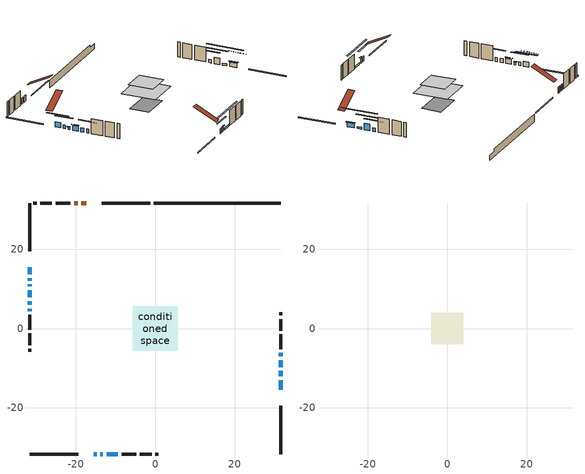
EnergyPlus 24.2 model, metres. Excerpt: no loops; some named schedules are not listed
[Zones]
conditioned space
 floor adiabatic (AdiabaticFloorConstruction): -5.64,-5.64 -5.64,5.64 5.64,5.64 5.64,-5.64 z3.2
 floor foundation (Slab1 construction): -4.84,-3.16 -4.84,3.16 4.84,3.16 4.84,-3.16 z-1.68
 wall outside (RimJoist1 construction): -1.27,31.67 -13.5,31.67 / -31.67,-31.67 -19.44,-31.67 / -31.67,31.67 -31.67,19.44 / 31.67,-31.67 31.67,-19.44 z0.76:1.06
 wall outside (AdiabaticWallConstruction 1): -17.46,31.67 -18.64,31.67 / -19.57,31.67 -20.5,31.67 z0.76:2.79
 wall outside (AdiabaticWallConstruction): 31.67,-15.47 31.67,-13.03 z0.76:2.13; -31.67,15.47 -31.67,13.64 / -15.47,-31.67 -14.81,-31.67 / -13.88,-31.67 -13.22,-31.67 / -31.67,9.69 -31.67,7.86 z0.76:2.39; 31.67,-12.11 31.67,-10.68 / -12.29,-31.67 -9.44,-31.67 z0.76:1.37; -31.67,12.72 -31.67,12.05 / -31.67,6.93 -31.67,5.94 / -31.67,5.01 -31.67,4.35 z0.76:1.98; -31.67,11.13 -31.67,10.61 z0.76:1.52; 31.67,-9.75 31.67,-7.97 z0.76:2.84; 31.67,-7.05 31.67,-6.13 z0.76:1.83
 wall outside (Wall1 construction): -21.43,31.67 -25.12,31.67 / -8.51,-31.67 -4.82,-31.67 / -31.67,3.42 -31.67,-0.28 / 31.67,-5.2 31.67,-1.51 z0.76:5.64
 wall outside (Wall2 construction): -26.05,31.67 -29.02,31.67 / -3.89,-31.67 -0.92,-31.67 / -31.67,-1.21 -31.67,-4.17 / 31.67,-0.58 31.67,2.39 z0.76:5.64
 wall outside (Wall3 construction): -29.95,31.67 -30.74,31.67 / 0,-31.67 0.79,-31.67 / -31.67,-5.1 -31.67,-5.89 / 31.67,3.32 31.67,4.11 z0.76:5.64
 wall foundation (FoundationWall1 construction): -0.34,31.67,-1.68 -0.34,31.67,0.76 28.47,31.67,0.76 28.47,31.67,-0.05 31.67,31.67,-0.05 31.67,31.67,-1.68
 window (WindowConstruction): 31.67,-15.47 31.67,-13.03 z0.76:2.13
 window (WindowConstruction 7): -31.67,15.47 -31.67,13.64 z0.76:2.38
 window (WindowConstruction 8): -15.47,-31.67 -14.81,-31.67 z0.76:2.38
 window (WindowConstruction 9): -13.88,-31.67 -13.22,-31.67 z0.76:2.38
 window (WindowConstruction 11): 31.67,-12.1 31.67,-10.68 z0.76:1.37
 window (WindowConstruction 12): -12.29,-31.67 -9.44,-31.67 z0.76:1.37
 window (WindowConstruction 1): -31.67,12.71 -31.67,12.05 z0.76:1.98
 window (WindowConstruction 2): -31.67,11.12 -31.67,10.62 z0.76:1.52
 window (WindowConstruction 3): -31.67,9.69 -31.67,7.86 z0.76:2.38
 window (WindowConstruction 10): -31.67,6.93 -31.67,5.94 z0.76:1.98
 window (WindowConstruction 4): 31.67,-9.75 31.67,-7.98 z0.76:2.84
 window (WindowConstruction 5): 31.67,-7.05 31.67,-6.13 z0.76:1.83
 window (WindowConstruction 6): -31.67,5.01 -31.67,4.35 z0.76:1.98
 door (Door): -17.46,31.67 -18.64,31.67 z0.76:2.79
 door (Door 1): -19.57,31.67 -20.5,31.67 z0.76:2.79
 ceiling adiabatic (AdiabaticFloorConstruction): 5.64,-5.64 5.64,5.64 -5.64,5.64 -5.64,-5.64 z3.2
attic - vented
 floor to conditioned space (Floor1 construction Reversed): -3.99,-3.99 -3.99,3.99 3.99,3.99 3.99,-3.99 z5.64
 roof outside (Roof1 construction): -16.53,31.67,5.64 -16.53,24.13,9.41 -14.42,24.13,9.41 -14.42,31.67,5.64; -16.4,-31.67,5.64 -16.4,-24.13,9.41 -18.51,-24.13,9.41 -18.51,-31.67,5.64; -31.67,16.4,5.64 -24.13,16.4,9.41 -24.13,18.51,9.41 -31.67,18.51,5.64; 31.67,-16.4,5.64 24.13,-16.4,9.41 24.13,-18.51,9.41 31.67,-18.51,5.64
shading: 31.67,-12.74 31.67,-15.77 31.97,-15.77 31.97,-12.74 z2.43; -31.67,11 -31.67,18.11 -32.08,18.11 -32.08,11 z5.02; -12.17,-31.67 -18.11,-31.67 -18.11,-32.08 -12.17,-32.08 z5.02; -13.02,-31.67 -14.08,-31.67 -14.08,-32.08 -13.02,-32.08 z2.59; 31.67,-5.3 31.67,-17.48 32.08,-17.48 32.08,-5.3 z6.75; -4.06,-31.67 -17.67,-31.67 -17.67,-32.08 -4.06,-32.08 z6.75; -31.67,9.41 -31.67,15.35 -32.08,15.35 -32.08,9.41 z4.62; -31.67,10.41 -31.67,11.33 -32.08,11.33 -32.08,10.41 z1.72; -31.67,7.56 -31.67,9.99 -31.97,9.99 -31.97,7.56 z2.68; 31.67,-5.34 31.67,-12.39 32.08,-12.39 32.08,-5.34 z5.48; 31.67,-3.49 31.67,-9.69 32.08,-9.69 32.08,-3.49 z4.47; -31.67,1.71 -31.67,7.65 -32.08,7.65 -32.08,1.71 z4.62
[Building]
Building 1: Terrain=Suburbs
[Site:Location]
Quebec Intl AP_QC: Latitude {deg}=46.8; Longitude {deg}=-71.38; Time Zone {hr}=-5; Elevation {m}=74; Keep Site Location Information=Yes
[Site:GroundTemperature:Shallow]
0.0108218, -2.24938, -2.43038, -1.3578, 2.94801, 7.23376, 10.9493, 13.303, 13.5029, 11.5886, 7.96783, 3.81355
[Site:WaterMainsTemperature]
Calculation Method=Schedule; Temperature Schedule=mains temperature schedule
[Material] Roughness=Rough; Thermal Absorptance=0.9
Name | Thickness {m} | Conductivity {W/m-K} | Density {kg/m3} | Specific Heat {J/kg-K} | Solar Absorptance | Visible Absorptance
asphalt or fiberglass shingles | 0.00635 | 0.162714 | 1121.4 | 1465.45 | 0.4 | 0.4
ceiling loosefill ins | 0.169333 | 0.0480833 | 16.02 | 1046.75 | 0.7 | 0.7
ceiling stud and cavity | 0.1397 | 0.117016 | 65.682 | 1177.47 | 0.7 | 0.7
concrete 4.0 in. | 0.1016 | 1.803125 | 2242.8 | 837.4 | 0.7 | 0.7
concrete 8.0 in. | 0.2032 | 1.803125 | 2242.8 | 837.4 | 0.7 | 0.7
door material | 0.04445 | 0.053851 | 512.64 | 1214.23 | 0.7 | 0.7
exterior vertical ins | 0.0533782 | 0.029427 | 32.04 | 1214.23 | 0.7 | 0.7
floor covering | 0.0127 | 0.0433444 | 54.468 | 1339.84 | 0.6 | 0.6
floor rigid ins; wall rigid ins 1 | 0.512978 | 0.029427 | 32.04 | 1214.23 | 0.7 | 0.7
floor stud and cavity | 0.1397 | 1.75129 | 37.0049 | 1207.88 | 0.7 | 0.7
furniture material conditioned space 1 | 0.1524 | 0.115458 | 640.8 | 1214.23 | 0.6 | 0.6
gypsum board | 0.0127 | 0.160291 | 801 | 837.4 | 0.6 | 0.6
gypsum board 1 | 0.0127 | 0.160291 | 801 | 837.4 | 0.7 | 0.7
osb sheathing 0.5 in. | 0.0127 | 0.115458 | 512.64 | 1214.23 | 0.7 | 0.7
osb sheathing 0.75 in. | 0.01905 | 0.115458 | 512.64 | 1214.23 | 0.7 | 0.7
osb sheathing 2.0 in. | 0.0508 | 0.115458 | 512.64 | 1214.23 | 0.7 | 0.7
rim joist rigid ins; wall rigid ins | 0.051816 | 0.029427 | 32.04 | 1214.23 | 0.7 | 0.7
rim joist stud and cavity | 0.0508 | 0.0359466 | 125.044 | 1163.47 | 0.6 | 0.6
wall stud and cavity | 0.1397 | 0.146112 | 139.0536 | 1170.24 | 0.7 | 0.7
wall stud and cavity 1 | 0.1397 | 0.145576 | 139.0536 | 1170.24 | 0.7 | 0.7
wall stud and cavity 2 | 0.1397 | 0.198846 | 139.0536 | 1170.24 | 0.7 | 0.7
wall stud and cavity 3 | 0.0889 | 0.380278 | 52.3479 | 1209.89 | 0.7 | 0.7
wall stud and cavity 4 | 0.0889 | 0.391764 | 83.0341 | 1211.67 | 0.7 | 0.7
wood siding | 0.0254 | 0.102417 | 544.68 | 1172.36 | 0.4 | 0.4
wood siding 1; wood siding 2; wood siding 3 | 0.0254 | 0.102417 | 544.68 | 1172.36 | 0.7 | 0.7
[WindowMaterial:SimpleGlazingSystem]
Name | U-Factor {W/m2-K} | Solar Heat Gain Coefficient
WindowMaterial | 2.78676 | 0.61
WindowMaterial 1 | 2.77484 | 0.54
WindowMaterial 2 | 2.74702 | 0.58
WindowMaterial 3 | 2.79301 | 0.65
WindowMaterial 4 | 2.82821 | 0.59
WindowMaterial 5 | 2.77995 | 0.57
WindowMaterial 6 | 2.77825 | 0.55
WindowMaterial 7 | 3.81675 | 0.68
WindowMaterial 8 | 2.77257 | 0.51
WindowMaterial 9 | 2.77541 | 0.54
[Construction]
AdiabaticFloorConstruction: floor stud and cavity, floor rigid ins, osb sheathing 0.75 in., floor covering
AdiabaticWallConstruction: wood siding 2, wall rigid ins 1, wall stud and cavity 3, gypsum board
AdiabaticWallConstruction 1: wood siding 3, wall rigid ins 1, wall stud and cavity 3, gypsum board
Door; Door 1: door material
Floor1 construction Reversed: gypsum board, ceiling stud and cavity, ceiling loosefill ins
FoundationWall1 construction: concrete 8.0 in., gypsum board 1
furniture construction conditioned space 1: furniture material conditioned space 1
PartitionWallConstruction: gypsum board, wall stud and cavity 4, gypsum board
RimJoist1 construction: wood siding 1, rim joist rigid ins, osb sheathing 2.0 in., rim joist stud and cavity
Roof1 construction: asphalt or fiberglass shingles
Slab1 construction: concrete 4.0 in.
Wall1 construction: wood siding, wall rigid ins, osb sheathing 0.5 in., wall stud and cavity, gypsum board
Wall2 construction: wood siding, wall rigid ins, osb sheathing 0.5 in., wall stud and cavity 1, gypsum board
Wall3 construction: wood siding, wall rigid ins, osb sheathing 0.5 in., wall stud and cavity 2, gypsum board
WindowConstruction: WindowMaterial
WindowConstruction 1; WindowConstruction 6: WindowMaterial 1
WindowConstruction 10: WindowMaterial 7
WindowConstruction 11: WindowMaterial 8
WindowConstruction 12: WindowMaterial 9
WindowConstruction 2: WindowMaterial 2
WindowConstruction 3; WindowConstruction 7: WindowMaterial 3
WindowConstruction 4: WindowMaterial 4
WindowConstruction 5: WindowMaterial 5
WindowConstruction 8; WindowConstruction 9: WindowMaterial 6
[Zone] Multiplier=1; Part of Total Floor Area=Yes
Name | Volume {m3}
attic - vented | 37.7961
conditioned space | 510.6
[Space]
Name | Zone | Volume {m3}
attic - vented 1 | attic - vented | 37.7961
conditioned space 1 | conditioned space | 510.6
[ZoneInfiltration:EffectiveLeakageArea]
infil attic - vented 1: Zone or Space=attic - vented 1; Schedule=Always On Discrete; Effective Air Leakage Area {cm2}=2347.94; Stack Coefficient=0.000262217; Wind Coefficient=1.09408e-05
[ZoneMixing]
whole house fan mix: Zone or Space=attic - vented; Schedule=Always On Continuous; Design Flow Rate Calculation Method=Flow/Zone; Design Flow Rate {m3/s}=0; Source Zone or Space=conditioned space
[SurfaceProperty:ExposedFoundationPerimeter]
Slab1: Exposed Perimeter Calculation Method=TotalExposedPerimeter; Total Exposed Perimeter {m}=32.005
[InternalMass] Zone or ZoneList=conditioned space; Space or SpaceList=conditioned space 1
Name | Construction | Surface Area {m2}
furniture mass conditioned space 1 | furniture construction conditioned space 1 | 75.368
partition wall mass | PartitionWallConstruction | 188.42
[Lights]
interior lighting: Zone or ZoneList or Space or SpaceList=conditioned space 1; Schedule=interior lighting schedule; Design Level Calculation Method=LightingLevel; Lighting Level {W}=343.2; Return Air Fraction=0; Fraction Radiant=0.6; Fraction Visible=0.2; Fraction Replaceable=1
[People]
occupants: Zone or ZoneList or Space or SpaceList=conditioned space 1; Number of People Schedule=occupants schedule; Number of People Calculation Method=People; Number of People=3; Fraction Radiant=0.314171; Sensible Heat Fraction=0.56303; Activity Level Schedule=occupants activity schedule; Carbon Dioxide Generation Rate {m3/s-W}=0; Enable ASHRAE 55 Comfort Warnings=No; Mean Radiant Temperature Calculation Type=EnclosureAveraged
[ElectricEquipment] Zone or ZoneList or Space or SpaceList=conditioned space 1; Design Level Calculation Method=EquipmentLevel
Name | Schedule | Design Level {W} | Fraction Latent | Fraction Radiant | Fraction Lost
clothes dryer | clothes dryer schedule | 140.772 | 0.015 | 0.081 | 0.85
clothes washer | clothes washer schedule | 32.1985 | 0.03 | 0.162 | 0.7
cooking range | cooking range schedule | 215.147 | 0.08 | 0.432 | 0.2
dishwasher | dishwasher schedule | 66.8632 | 0.3 | 0.18 | 0.4
fridge | fridge schedule | 72.9452 | 0 | 0.6 | 0
mech vent house fan | mech vent house fan schedule | 19.9167 | 0 | 0 | 0.5
mech vent house fan cfis | mech vent house fan cfis schedule | 0 | 0 | 0 | 0
mech vent range fan 0 | mech vent range fan 0 schedule | 57 | 0 | 0 | 1
misc plug loads | misc plug loads schedule | 494.7 | 0.045 | 0.513 | 0.1
whole house fan | Always On Discrete | 0 | 0 | 0 | 1
[OtherEquipment] Zone or ZoneList or Space or SpaceList=conditioned space 1; Design Level Calculation Method=EquipmentLevel
Name | Fuel Type | Schedule | Design Level {W} | Fraction Latent | Fraction Radiant | Fraction Lost
clothes dryer 1 | Electricity | clothes dryer schedule | 0 | 0.015 | 0.081 | 0.85
cooking range 1 | Electricity | cooking range schedule | 0 | 0.08 | 0.432 | 0.2
general water use latent | None | general water use schedule | 62.594 | 1 | 0 | 0
general water use sensible | None | general water use schedule | -61.6891 | 0 | 0.6 | 0
mech vent house fan latent load | None | Always On Discrete | 0 | 1 | 0 | 0
mech vent house fan sensible load | None | Always On Discrete | 0 | 0 | 0 | 0
water heater energy adjustment1 | Electricity | Always On Discrete | 0.01 | 0 | 0 | 1
[ZoneInfiltration:DesignFlowRate] Zone or ZoneList or Space or SpaceList=conditioned space 1; Schedule=Always On Discrete; Design Flow Rate Calculation Method=Flow/Zone; Design Flow Rate {m3/s}=0
infil flow; natural vent flow; whole house fan flow
[AvailabilityManager:Scheduled]
air source heat pump airloop Availability Manager: Schedule=Always On Discrete
[Foundation:Kiva]
Foundation Kiva 1: Initial Indoor Air Temperature {C}=18; Wall Height Above Grade {m}=0.759988; Wall Depth Below Slab {m}=0.2032; Custom Block Material Name 1=exterior vertical ins; Custom Block Depth 1 {m}=2.43998; Custom Block X Position 1 {m}=0.2159; Custom Block Z Position 1 {m}=0
[Foundation:Kiva:Settings]
Soil Conductivity {W/m-K}=0.849921; Soil Density {kg/m3}=1842.3; Soil Specific Heat {J/kg-K}=418.7; Ground Solar Absorptivity=0.9; Ground Thermal Absorptivity=0.9; Ground Surface Roughness {m}=0.03; Far-Field Width {m}=40; Deep-Ground Boundary Condition=ZeroFlux; Deep-Ground Depth {m}=40; Minimum Cell Dimension {m}=0.2; Maximum Cell Growth Coefficient=3; Simulation Timestep=Timestep
[Exterior:Lights]
exterior lighting: Schedule=exterior lighting schedule; Design Level {W}=75.6
[EnergyManagementSystem:GlobalVariable]
air_source_heat_pump_airloop_Fan_RTF
infil_program_Qfan
infil_program_Qinf
natural_vent_program_Qnv
natural_vent_program_Qwhf
[EnergyManagementSystem:Sensor]
Name | Output:Variable or Output:Meter Index Key | Output:Variable or Output:Meter
airflow_gain | infil flow | Infiltration Sensible Heat Gain Energy
airflow_gain_1 | natural vent flow | Infiltration Sensible Heat Gain Energy
airflow_gain_2 | whole house fan flow | Infiltration Sensible Heat Gain Energy
airflow_loss | infil flow | Infiltration Sensible Heat Loss Energy
airflow_loss_1 | natural vent flow | Infiltration Sensible Heat Loss Energy
airflow_loss_2 | whole house fan flow | Infiltration Sensible Heat Loss Energy
clg_load_cond |  | Cooling:EnergyTransfer:Zone:CONDITIONED SPACE
clg_sp_s; clg_sp_s_1 | cooling setpoint | Schedule Value
clothes_dryer_exhaust_0_sch_s | clothes dryer exhaust 0 schedule | Schedule Value
cool_season | cooling season schedule | Schedule Value
htg_load_cond |  | Heating:EnergyTransfer:Zone:CONDITIONED SPACE
htg_sp_s; htg_sp_s_1 | heating setpoint | Schedule Value
ig_ee_conv | clothes dryer | Electric Equipment Convective Heating Energy
ig_ee_conv_2 | cooking range | Electric Equipment Convective Heating Energy
ig_ee_conv_4 | fridge | Electric Equipment Convective Heating Energy
ig_ee_conv_5 | misc plug loads | Electric Equipment Convective Heating Energy
ig_ee_conv_6 | whole house fan | Electric Equipment Convective Heating Energy
ig_ee_rad | clothes dryer | Electric Equipment Radiant Heating Energy
ig_ee_rad_2 | cooking range | Electric Equipment Radiant Heating Energy
ig_ee_rad_4 | fridge | Electric Equipment Radiant Heating Energy
ig_ee_rad_5 | misc plug loads | Electric Equipment Radiant Heating Energy
ig_ee_rad_6 | whole house fan | Electric Equipment Radiant Heating Energy
ig_lgt_conv | interior lighting | Lights Convective Heating Energy
ig_lgt_rad | interior lighting | Lights Radiant Heating Energy
ig_lgt_vis | interior lighting | Lights Visible Radiation Heating Energy
ig_oe_conv | clothes dryer 1 | Other Equipment Convective Heating Energy
ig_oe_conv_1 | cooking range 1 | Other Equipment Convective Heating Energy
ig_oe_conv_2 | general water use latent | Other Equipment Convective Heating Energy
ig_oe_conv_3 | general water use sensible | Other Equipment Convective Heating Energy
ig_oe_conv_4 | water heater energy adjustment1 | Other Equipment Convective Heating Energy
ig_oe_rad | clothes dryer 1 | Other Equipment Radiant Heating Energy
ig_oe_rad_1 | cooking range 1 | Other Equipment Radiant Heating Energy
ig_oe_rad_2 | general water use latent | Other Equipment Radiant Heating Energy
ig_oe_rad_3 | general water use sensible | Other Equipment Radiant Heating Energy
ig_oe_rad_4 | water heater energy adjustment1 | Other Equipment Radiant Heating Energy
ig_ppl_conv | occupants | People Convective Heating Energy
ig_ppl_rad | occupants | People Radiant Heating Energy
im_conv | furniture mass conditioned space 1 | Surface Inside Face Convection Heat Gain Energy
im_conv_1 | partition wall mass | Surface Inside Face Convection Heat Gain Energy
im_ig | furniture mass conditioned space 1 | Surface Inside Face Internal Gains Radiation Heat Gain Energy
im_ig_1 | partition wall mass | Surface Inside Face Internal Gains Radiation Heat Gain Energy
im_lgt | furniture mass conditioned space 1 | Surface Inside Face Lights Radiation Heat Gain Energy
im_lgt_1 | partition wall mass | Surface Inside Face Lights Radiation Heat Gain Energy
im_sol | furniture mass conditioned space 1 | Surface Inside Face Solar Radiation Heat Gain Energy
im_sol_1 | partition wall mass | Surface Inside Face Solar Radiation Heat Gain Energy
im_surf | furniture mass conditioned space 1 | Surface Inside Face Net Surface Thermal Radiation Heat Gain Energy
im_surf_1 | partition wall mass | Surface Inside Face Net Surface Thermal Radiation Heat Gain Energy
mech_vent_range_fan_0_sch_s | mech vent range fan 0 schedule | Schedule Value
mv_conv | mech vent house fan | Electric Equipment Convective Heating Energy
mv_conv_1 | mech vent house fan cfis | Electric Equipment Convective Heating Energy
mv_conv_2 | mech vent range fan 0 | Electric Equipment Convective Heating Energy
mv_conv_3 | mech vent house fan latent load | Other Equipment Convective Heating Energy
mv_conv_4 | mech vent house fan sensible load | Other Equipment Convective Heating Energy
mv_rad | mech vent house fan | Electric Equipment Radiant Heating Energy
mv_rad_1 | mech vent house fan cfis | Electric Equipment Radiant Heating Energy
mv_rad_2 | mech vent range fan 0 | Electric Equipment Radiant Heating Energy
mv_rad_3 | mech vent house fan latent load | Other Equipment Radiant Heating Energy
mv_rad_4 | mech vent house fan sensible load | Other Equipment Radiant Heating Energy
natural_vent_s | natural vent schedule | Schedule Value
out_pb_s |  | Site Outdoor Air Barometric Pressure
out_wt_s |  | Site Outdoor Air Humidity Ratio
site_vw_s |  | Site Wind Speed
ss_back_out | Window1 | Surface Window Shortwave from Zone Back Out Window Heat Transfer Rate
ss_back_out_1 | Window10 | Surface Window Shortwave from Zone Back Out Window Heat Transfer Rate
ss_back_out_10 | Window7 | Surface Window Shortwave from Zone Back Out Window Heat Transfer Rate
ss_back_out_11 | Window8 | Surface Window Shortwave from Zone Back Out Window Heat Transfer Rate
ss_back_out_12 | Window9 | Surface Window Shortwave from Zone Back Out Window Heat Transfer Rate
ss_back_out_2 | Window11 | Surface Window Shortwave from Zone Back Out Window Heat Transfer Rate
ss_back_out_3 | Window12 | Surface Window Shortwave from Zone Back Out Window Heat Transfer Rate
ss_back_out_4 | Window13 | Surface Window Shortwave from Zone Back Out Window Heat Transfer Rate
ss_back_out_5 | Window14 | Surface Window Shortwave from Zone Back Out Window Heat Transfer Rate
ss_back_out_6 | Window3 | Surface Window Shortwave from Zone Back Out Window Heat Transfer Rate
ss_back_out_7 | Window4 | Surface Window Shortwave from Zone Back Out Window Heat Transfer Rate
ss_back_out_8 | Window5 | Surface Window Shortwave from Zone Back Out Window Heat Transfer Rate
ss_back_out_9 | Window6 | Surface Window Shortwave from Zone Back Out Window Heat Transfer Rate
ss_conv | Door1 | Surface Inside Face Convection Heat Gain Energy
ss_conv_1 | Door2 | Surface Inside Face Convection Heat Gain Energy
ss_conv_10 | Window5 | Surface Inside Face Convection Heat Gain Energy
ss_conv_11 | Window6 | Surface Inside Face Convection Heat Gain Energy
ss_conv_12 | Window7 | Surface Inside Face Convection Heat Gain Energy
ss_conv_13 | Window8 | Surface Inside Face Convection Heat Gain Energy
ss_conv_14 | Window9 | Surface Inside Face Convection Heat Gain Energy
ss_conv_2 | Window1 | Surface Inside Face Convection Heat Gain Energy
ss_conv_3 | Window10 | Surface Inside Face Convection Heat Gain Energy
ss_conv_4 | Window11 | Surface Inside Face Convection Heat Gain Energy
ss_conv_5 | Window12 | Surface Inside Face Convection Heat Gain Energy
ss_conv_6 | Window13 | Surface Inside Face Convection Heat Gain Energy
ss_conv_7 | Window14 | Surface Inside Face Convection Heat Gain Energy
ss_conv_8 | Window3 | Surface Inside Face Convection Heat Gain Energy
ss_conv_9 | Window4 | Surface Inside Face Convection Heat Gain Energy
ss_ig | Door1 | Surface Inside Face Internal Gains Radiation Heat Gain Energy
ss_ig_1 | Door2 | Surface Inside Face Internal Gains Radiation Heat Gain Energy
ss_ig_10 | Window5 | Surface Inside Face Internal Gains Radiation Heat Gain Energy
ss_ig_11 | Window6 | Surface Inside Face Internal Gains Radiation Heat Gain Energy
ss_ig_12 | Window7 | Surface Inside Face Internal Gains Radiation Heat Gain Energy
ss_ig_13 | Window8 | Surface Inside Face Internal Gains Radiation Heat Gain Energy
ss_ig_14 | Window9 | Surface Inside Face Internal Gains Radiation Heat Gain Energy
ss_ig_2 | Window1 | Surface Inside Face Internal Gains Radiation Heat Gain Energy
ss_ig_3 | Window10 | Surface Inside Face Internal Gains Radiation Heat Gain Energy
ss_ig_4 | Window11 | Surface Inside Face Internal Gains Radiation Heat Gain Energy
ss_ig_5 | Window12 | Surface Inside Face Internal Gains Radiation Heat Gain Energy
ss_ig_6 | Window13 | Surface Inside Face Internal Gains Radiation Heat Gain Energy
ss_ig_7 | Window14 | Surface Inside Face Internal Gains Radiation Heat Gain Energy
ss_ig_8 | Window3 | Surface Inside Face Internal Gains Radiation Heat Gain Energy
ss_ig_9 | Window4 | Surface Inside Face Internal Gains Radiation Heat Gain Energy
ss_lgt | Door1 | Surface Inside Face Lights Radiation Heat Gain Energy
ss_lgt_1 | Door2 | Surface Inside Face Lights Radiation Heat Gain Energy
ss_sol | Door1 | Surface Inside Face Solar Radiation Heat Gain Energy
ss_sol_1 | Door2 | Surface Inside Face Solar Radiation Heat Gain Energy
ss_surf | Door1 | Surface Inside Face Net Surface Thermal Radiation Heat Gain Energy
ss_surf_1 | Door2 | Surface Inside Face Net Surface Thermal Radiation Heat Gain Energy
ss_surf_10 | Window5 | Surface Inside Face Net Surface Thermal Radiation Heat Gain Energy
ss_surf_11 | Window6 | Surface Inside Face Net Surface Thermal Radiation Heat Gain Energy
ss_surf_12 | Window7 | Surface Inside Face Net Surface Thermal Radiation Heat Gain Energy
ss_surf_13 | Window8 | Surface Inside Face Net Surface Thermal Radiation Heat Gain Energy
ss_surf_14 | Window9 | Surface Inside Face Net Surface Thermal Radiation Heat Gain Energy
ss_surf_2 | Window1 | Surface Inside Face Net Surface Thermal Radiation Heat Gain Energy
ss_surf_3 | Window10 | Surface Inside Face Net Surface Thermal Radiation Heat Gain Energy
ss_surf_4 | Window11 | Surface Inside Face Net Surface Thermal Radiation Heat Gain Energy
ss_surf_5 | Window12 | Surface Inside Face Net Surface Thermal Radiation Heat Gain Energy
ss_surf_6 | Window13 | Surface Inside Face Net Surface Thermal Radiation Heat Gain Energy
ss_surf_7 | Window14 | Surface Inside Face Net Surface Thermal Radiation Heat Gain Energy
ss_surf_8 | Window3 | Surface Inside Face Net Surface Thermal Radiation Heat Gain Energy
ss_surf_9 | Window4 | Surface Inside Face Net Surface Thermal Radiation Heat Gain Energy
ss_trans_in | Window1 | Surface Window Transmitted Solar Radiation Rate
ss_trans_in_1 | Window10 | Surface Window Transmitted Solar Radiation Rate
ss_trans_in_10 | Window7 | Surface Window Transmitted Solar Radiation Rate
ss_trans_in_11 | Window8 | Surface Window Transmitted Solar Radiation Rate
ss_trans_in_12 | Window9 | Surface Window Transmitted Solar Radiation Rate
ss_trans_in_2 | Window11 | Surface Window Transmitted Solar Radiation Rate
ss_trans_in_3 | Window12 | Surface Window Transmitted Solar Radiation Rate
ss_trans_in_4 | Window13 | Surface Window Transmitted Solar Radiation Rate
ss_trans_in_5 | Window14 | Surface Window Transmitted Solar Radiation Rate
ss_trans_in_6 | Window3 | Surface Window Transmitted Solar Radiation Rate
ss_trans_in_7 | Window4 | Surface Window Transmitted Solar Radiation Rate
ss_trans_in_8 | Window5 | Surface Window Transmitted Solar Radiation Rate
ss_trans_in_9 | Window6 | Surface Window Transmitted Solar Radiation Rate
ss_trans_out | Window1 | Surface Inside Face Initial Transmitted Diffuse Transmitted Out Window Solar Radiation Rate
ss_trans_out_1 | Window10 | Surface Inside Face Initial Transmitted Diffuse Transmitted Out Window Solar Radiation Rate
ss_trans_out_10 | Window7 | Surface Inside Face Initial Transmitted Diffuse Transmitted Out Window Solar Radiation Rate
ss_trans_out_11 | Window8 | Surface Inside Face Initial Transmitted Diffuse Transmitted Out Window Solar Radiation Rate
ss_trans_out_12 | Window9 | Surface Inside Face Initial Transmitted Diffuse Transmitted Out Window Solar Radiation Rate
ss_trans_out_2 | Window11 | Surface Inside Face Initial Transmitted Diffuse Transmitted Out Window Solar Radiation Rate
ss_trans_out_3 | Window12 | Surface Inside Face Initial Transmitted Diffuse Transmitted Out Window Solar Radiation Rate
ss_trans_out_4 | Window13 | Surface Inside Face Initial Transmitted Diffuse Transmitted Out Window Solar Radiation Rate
ss_trans_out_5 | Window14 | Surface Inside Face Initial Transmitted Diffuse Transmitted Out Window Solar Radiation Rate
ss_trans_out_6 | Window3 | Surface Inside Face Initial Transmitted Diffuse Transmitted Out Window Solar Radiation Rate
ss_trans_out_7 | Window4 | Surface Inside Face Initial Transmitted Diffuse Transmitted Out Window Solar Radiation Rate
ss_trans_out_8 | Window5 | Surface Inside Face Initial Transmitted Diffuse Transmitted Out Window Solar Radiation Rate
ss_trans_out_9 | Window6 | Surface Inside Face Initial Transmitted Diffuse Transmitted Out Window Solar Radiation Rate
s_conv | Floor1 | Surface Inside Face Convection Heat Gain Energy
s_conv_1 | FoundationWall1 | Surface Inside Face Convection Heat Gain Energy
